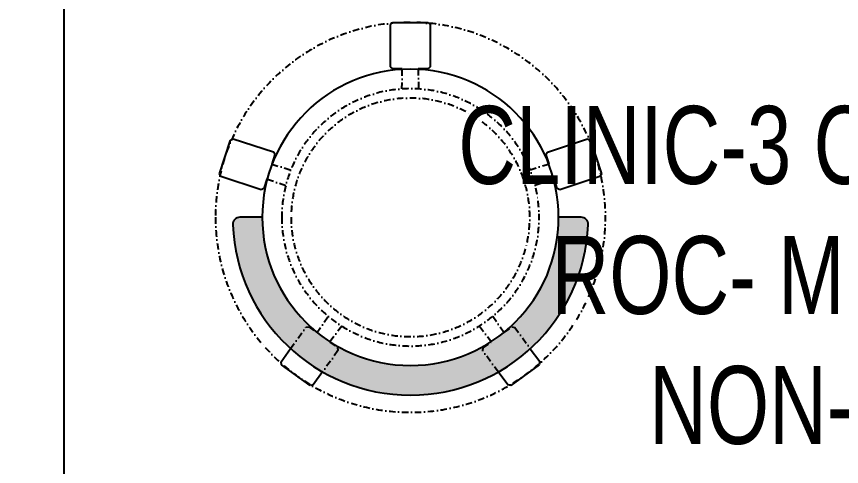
# Model space of a CAD drawing. Header units: feet. Extents: x 3067008 to 3074218, y -5466580 to -5451130.
# Drawn here: x 3069018 to 3070075, y -5455114 to -5454537 of the extents above; entities that cross this region are included whole.
import ezdxf

# ---------------------------------------------------------------- set-up
doc = ezdxf.new("R2010")
doc.units = ezdxf.units.FT
doc.header["$LTSCALE"] = 33
doc.header["$MEASUREMENT"] = 0
doc.linetypes.add('DASHDOT2', pattern=[0.5, 0.25, -0.125, 0, -0.125])
for name, color, linetype, lineweight in [('HATCH', 9, 'Continuous', 9), ('LENS-DIM', 252, 'Continuous', 5), ('LENS-FURNITURE', 13, 'Continuous', 9), ('LENS-PARTITION', 21, 'Continuous', 25), ('LENS-TEXT', 31, 'Continuous', 5), ('LN-ELEVATION-1', 81, 'Continuous', 25), ('LN-HATCH', 251, 'Continuous', 0)]:
    doc.layers.add(name, color=color, linetype=linetype, lineweight=lineweight)
doc.styles.add('LK TXT', font='GILC____.TTF', dxfattribs={"height": 100})

# ---------------------------------------------------------------- blocks, each defined once
blk = doc.blocks.new('A$Ceb5d2849')
at = {"layer": 'LN-HATCH'}
h = blk.add_hatch(dxfattribs=at)
h.set_pattern_fill('ANSI32', color=256, scale=333, angle=180)
h.set_pattern_definition([(225, (-4855153.921545184, 5277309.766559889), (88.29995930067012, -88.29995930067015), []), (225, (-4855212.788184619, 5277309.766559889), (88.29995930067012, -88.29995930067015), [])])
edge = h.paths.add_edge_path()
edge.add_line((3911.997087976896, -6821.441672743297), (3911.997087976896, -9854.441672743298))
edge.add_line((3911.997087976896, -9854.441672743298), (4156.997087976895, -9854.441672743298))
edge.add_line((4156.997087976895, -9854.441672743298), (4156.997087976895, -6769.441672743297))
edge.add_line((4156.997087976895, -6769.441672743297), (3911.997087976896, -6769.441672743297))
edge = h.paths.add_edge_path()
edge.add_line((4156.997087976895, -3694.441672743298), (3911.997087976896, -3694.441672743298))
edge.add_line((3911.997087976896, -3694.441672743298), (3911.997087976896, -6514.441672743298))
edge.add_line((3911.997087976896, -6514.441672743298), (4156.997087976895, -6514.441672743298))
edge.add_line((4156.997087976895, -6571.441672742366), (4156.997087976895, -3698.258792048321))
h.paths.add_polyline_path([(4156.997087976895, -474.4416727432981), (3906.997087976895, -474.4416727432981), (3906.997087976895, -3434.441672743298), (4156.997087976895, -3434.441672743298)])
h.paths.add_polyline_path([(4156.997087976895, 1955.55832725577), (366.9970879768953, 1955.55832725577), (366.9970879768953, 1705.558327256702), (3906.997087976895, 1705.558327256702), (3906.997087976895, -224.4416727432981), (4156.997087976895, -224.4416727432981)])
edge = h.paths.add_edge_path()
edge.add_line((-2403.002912023105, 2980.558327257633), (-2153.002912023105, 2980.558327257633))
edge.add_line((-2183.002912023105, 2980.558327256702), (-2183.002912023105, 4135.558327257633))
edge.add_line((-2183.002912023105, 4135.558327257633), (-883.0029120231047, 4135.558327257633))
edge.add_line((-883.0029120231047, 4135.558327257633), (-883.0029120231047, 1705.55832725577))
edge.add_line((-883.0029120231047, 1705.55832725577), (131.9970879713073, 1705.55832725577))
edge.add_line((131.9970879713073, 1705.55832725577), (131.9970879713073, 1955.55832725577))
edge.add_line((131.9970879713073, 1955.55832725577), (-633.0029120231047, 1955.55832725577))
edge.add_line((-633.0029120231047, 1955.55832725577), (-633.0029120231047, 4385.558327257633))
edge.add_line((-633.0029120231047, 4385.558327257633), (-2403.002912023105, 4385.558327257633))
edge.add_line((-2403.002912023105, 4385.558327257633), (-2403.002912023105, 2987.834062271751))
edge = h.paths.add_edge_path()
edge.add_line((-2403.002912023105, 2698.558327257633), (-2403.002912023105, -291.4416727423668))
edge.add_line((-2403.002912023105, -259.4416727423668), (-2183.002912023105, -259.4416727423668))
edge.add_line((-2183.002912023105, -259.4416727423668), (-2183.002912023105, 2695.558327257634))
edge.add_line((-2183.002912023105, 2695.558327257634), (-2403.002912023105, 2695.558327257634))
h.paths.add_polyline_path([(-2153.002912023105, -529.4416727423667), (-2403.002912023105, -529.4416727423667), (-2403.002912023105, -3449.441672742367), (-2153.002912023105, -3449.441672742367)])
edge = h.paths.add_edge_path()
edge.add_line((-2403.002912023105, -6548.441672742367), (-2153.002912023105, -6548.441672742367))
edge.add_line((-2153.002912023105, -6571.441672743297), (-2153.002912023105, -3699.441672742367))
edge.add_line((-2153.002912023105, -3699.441672742367), (-2403.002912023105, -3699.441672742367))
edge.add_line((-2403.002912023105, -3699.441672742367), (-2403.002912023105, -6571.441672743297))
edge = h.paths.add_edge_path()
edge.add_line((-2403.002912023105, -6791.441672742367), (-2403.002912023105, -9911.441672742369))
edge.add_line((-2403.002912023105, -9876.441672742367), (-2153.002912023105, -9876.441672742367))
edge.add_line((-2153.002912023105, -9876.441672742367), (-2153.002912023105, -6796.441672742367))
edge.add_line((-2153.002912023105, -6796.441672742367), (-2403.002912023105, -6796.441672742367))
blk = doc.blocks.new('DR STOOL')
at = {"layer": 'HATCH'}
h = blk.add_hatch(dxfattribs=at)
h.set_pattern_fill('ANSI36', color=250, angle=-90.00000000000001)
h.set_pattern_definition([(315, (-227.8099174643867, 917.3997257252777), (6.173926083235043, -1.683798022700468), [7.9375, -1.587499999999999, 0, -1.587499999999999])])
edge = h.paths.add_edge_path()
edge.add_line((-190.0000000041909, 4.511094e-10), (-218.6899174675346, 4.511094e-10))
edge.add_arc((-218.6899174670689, 9.120000000388245), 9.119999999940092, 177.6119845363388, 269.9999999996136, ccw=False)
edge.add_arc((-1.8626451e-09, 3.565219e-10), 228.000000002257, 2.3880154632688004, 177.6119845367313, ccw=False)
edge.add_arc((218.6899174633436, 9.120000000497384), 9.120000000051716, -90.00000000034493, 2.3880154629299, ccw=False)
edge.add_line((218.6899174633436, 4.511094e-10), (190, 4.511094e-10))
edge.add_arc((-1.8626451e-09, 4.511094e-10), 190.000000001979, -1.27e-14, 180)
at = {"layer": 'LN-ELEVATION-1', "color": 1, "ltscale": 100}
for p, q in [((-128.6221585394814, 215.4841044476634), (-165.2704676063731, 189.0243927398114)), ((-124.7228340068832, 214.8545704018979), (-128.6221585394814, 215.4841044476634)), ((-112.6981821293011, 198.1996966340157), (-124.7228340068832, 214.8545704018979)), ((124.7553772013634, 214.9803744515593), (112.5488144652918, 198.2845540212292)), ((128.7014972954057, 215.5933048763618), (124.7553772013634, 214.9803744515593)), ((128.7014972954057, 215.5933048763618), (124.7553772013634, 214.9803744515593)), ((165.1911288509145, 188.915192311113), (128.7014972954057, 215.5933048763618)), ((165.1911288509145, 188.915192311113), (128.7014972954057, 215.5933048763618)), ((-165.2704676063731, 189.0243927398114), (-165.9069543029182, 185.0820035930228)), ((-165.9069543029182, 185.0820035930228), (-153.8003208162263, 168.3135803133482)), ((153.6734594982117, 168.4294150282658), (165.7973639420234, 185.0121775862135)), ((165.7973639420234, 185.0121775862135), (165.1911288509145, 188.915192311113)), ((165.7973639420234, 185.0121775862135), (165.1911288509145, 188.915192311113)), ((-191.2928382232785, -35.45407700946089), (-242.9550312487409, -52.24013893969095)), ((-187.9259491492994, -37.1695928365807), (-191.2928382232785, -35.45407700946089)), ((-184.1424400564283, -48.81403796559607), (-187.9259491492994, -37.1695928365807)), ((188.0651108901948, -36.96233201187715), (184.0504167033359, -49.19388854173303)), ((191.3981811110861, -35.27656588272658), (188.0651108901948, -36.96233201187715)), ((243.0100176925771, -52.21682526778022), (191.3981811110861, -35.27656588272658)), ((-242.9550312487409, -52.24013893969095), (-244.7482102331705, -55.75945052818861)), ((244.8123673382215, -55.78040257930116), (243.0100176925771, -52.21682526778022)), ((-244.7482102331705, -55.75945052818861), (-230.7800458371639, -98.74904560100549)), ((230.715890809428, -98.7280946081737), (244.8123673382215, -55.78040257930116)), ((-173.8639617776498, -80.4479453730819), (-177.8421125086024, -68.2044548037811)), ((177.6922140880488, -68.56540505095472), (173.8739495249465, -80.1985000452405)), ((-227.2218665438704, -100.5620286722478), (-175.5596735184081, -83.7759667420105)), ((-175.5596735184081, -83.7759667420105), (-173.8639617776498, -80.4479453730819)), ((173.8739495249465, -80.1985000452405), (175.5794035866856, -83.5704969359358)), ((175.5794035866856, -83.5704969359358), (227.1912401677109, -100.5107563209894)), ((-230.7800458371639, -98.74904560100549), (-227.2218665438704, -100.5620286722478)), ((227.1912401677109, -100.5107563209894), (230.715890809428, -98.7280946081737)), ((-22.72193054761737, -190.2142363802995), (-25.39390889601782, -192.886214728569)), ((-10.47823652112856, -190.2142363802995), (-22.72193054761737, -190.2142363802995)), ((22.78362171910703, -190.2142363802995), (9.910054048988968, -190.2142363802995)), ((25.42475448176265, -192.8553691428751), (22.78362171910703, -190.2142363802995)), ((-25.39390889601782, -192.886214728569), (-25.39390889601782, -247.2070584567482)), ((25.42475448176265, -247.1762128710543), (25.42475448176265, -192.8553691428751)), ((-25.39390889601782, -247.2070584567482), (-22.60096735274419, -250)), ((-22.60096735274419, -250), (22.60096735274419, -250)), ((22.60096735274419, -250), (25.42475448176265, -247.1762128710543))]:
    blk.add_line(p, q, dxfattribs=at)
at = {"layer": 'LN-ELEVATION-1', "linetype": 'DASHDOT2'}
for p, q in [((-92.92521573789418, 170.8129362839827), (-112.6981821293011, 198.1996966340157)), ((112.5488144652918, 198.2845540212292), (92.69529851106927, 171.1294289919315)), ((-93.52748446213081, 167.0824927485227), (-92.92521573789418, 170.8129362839827)), ((92.69529851106927, 171.1294289919315), (93.26858203159645, 167.4385604566923)), ((-153.8003208162263, 168.3135803133482), (-134.1093360339291, 141.0403694751003)), ((-103.4542870586738, 159.9154408004979), (-93.52748446213081, 167.0824927485227)), ((-88.15393704269081, 139.4771787207864), (-103.4542870586738, 159.9154408004979)), ((103.6608748426661, 159.8406005539291), (88.19885099539533, 139.4487815762331)), ((93.26858203159645, 167.4385604566923), (103.6608748426661, 159.8406005539291)), ((133.7372852512635, 141.1612321265929), (153.6734594982117, 168.4294150282658)), ((-134.1093360339291, 141.0403694751003), (-130.4219571123831, 140.4450534014686)), ((-130.4219571123831, 140.4450534014686), (-119.9844727469608, 147.9808124662595)), ((-119.9844727469608, 147.9808124662595), (-105.3687285655178, 126.9741353208374)), ((105.4096150295809, 126.94019481352), (120.1194891873747, 147.8074627162714)), ((120.1194891873747, 147.8074627162714), (130.0033113472163, 140.5812532722048)), ((130.0033113472163, 140.5812532722048), (133.7372852512635, 141.1612321265929)), ((-159.954806596972, -40.49024384317454), (-184.1424400564283, -48.81403796559607)), ((184.0504167033359, -49.19388854173303), (159.8786162491887, -40.79004861696012)), ((-177.8421125086024, -68.2044548037811), (-153.4148110738024, -60.73628028803068)), ((153.3006618716754, -61.02382378749462), (177.6922140880488, -68.56540505095472)), ((-10.92024635523557, -164.6382343793375), (-10.47823652112856, -190.2142363802995)), ((9.910054048988968, -190.2142363802995), (10.35584833659231, -164.674698740353))]:
    blk.add_line(p, q, dxfattribs=at)
at = {"layer": 'LN-ELEVATION-1', "color": 1, "ltscale": 100}
blk.add_lwpolyline([(-190.0000000023283, 0), (-218.6899174656719, 0, -0.4264743413925903), (-227.8019973598421, 9.5, -0.959166304662544), (227.8019973593764, 9.5, -0.4264743413925903), (218.6899174647406, 0), (190.0000000013969, 0)], format="xyb", dxfattribs=at)
at = {"layer": 'LN-ELEVATION-1', "linetype": 'DASHDOT2'}
for radius in [250, 165, 153]:
    blk.add_circle((0, 0), radius, dxfattribs=at)
at = {"layer": 'LN-ELEVATION-1', "color": 1, "ltscale": 100}
blk.add_circle((0, 0), 190, dxfattribs=at)

msp = doc.modelspace()

# ---------------------------------------------------------------- linework, layer by layer
at = {"layer": 'LENS-PARTITION'}
msp.add_lwpolyline([(3069078.310364515, -5455359.969816838), (3068978.310364514, -5455359.969816838), (3068978.310364514, -5453809.969816838), (3069078.310364515, -5453809.969816838)], close=True, dxfattribs=at)

# ---------------------------------------------------------------- block references
at = {"layer": 'LENS-DIM', "color": 2}
msp.add_blockref('A$Ceb5d2849', (3069411.313276538, -5455515.528144094), dxfattribs=at)
at = {"layer": 'LENS-FURNITURE', "xscale": -1, "rotation": 180}
msp.add_blockref('DR STOOL', (3069522.675226003, -5454794.980446325), dxfattribs=at)

# ---------------------------------------------------------------- texts
at = {"layer": 'LENS-TEXT', "color": 0, "linetype": 'Continuous', "ltscale": 3, "insert": (3070068.001531234, -5454869.577832115), "char_height": 100, "attachment_point": 5, "style": 'LK TXT'}
msp.add_mtext_dynamic_manual_height_columns('CLINIC-3 COMPACT ROC- MINSIGN NON-OPP', width=1168.354063338343, gutter_width=0.9999999999999992, heights=[0], dxfattribs=at)

doc.saveas('drawing.dxf')
